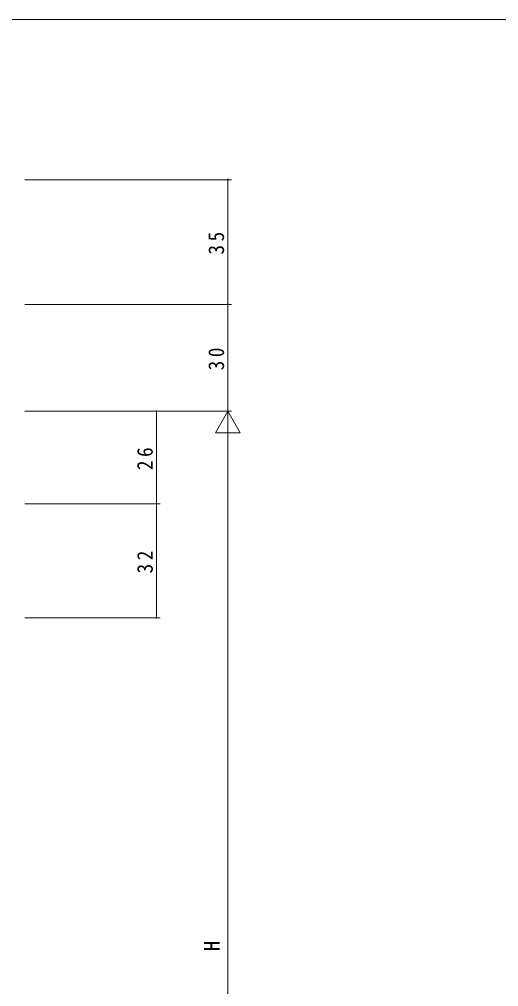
# Model space of a CAD drawing. Units: millimetres on the paper. Extents: x -397 to 397, y -282 to 282.
# Drawn here: x -232.4 to -97.9, y 7.8 to 279.3 of the extents above; entities that cross this region are included whole.
import ezdxf
from ezdxf.enums import TextEntityAlignment as Align

# ---------------------------------------------------------------- set-up
doc = ezdxf.new("R2010")
doc.units = ezdxf.units.MM
doc.layers.add('0-1_YKK_ZWAK', color=7, linetype='Continuous', lineweight=18)
doc.layers.add('0-6_YKK_D', color=6, linetype='Continuous', lineweight=18)
doc.styles.add('ＭＳ ゴシック', font='')
doc.styles.get('ＭＳ ゴシック').set_extended_font_data('MS Gothic')

msp = doc.modelspace()

# ---------------------------------------------------------------- linework, layer by layer
at = {"layer": '0-1_YKK_ZWAK'}
msp.add_line((376.092, 279.3), (-393.908, 279.3), dxfattribs=at)
at = {"layer": '0-6_YKK_D'}
for p, q in [((-230.908, 234.3), (-172.908, 234.3)), ((-173.908, 199.3), (-173.908, 234.3)), ((-230.908, 199.3), (-172.908, 199.3)), ((-230.908, 199.3), (-172.908, 199.3)), ((-173.908, 199.3), (-173.908, 169.3)), ((-230.908, 169.3), (-172.908, 169.3)), ((-230.908, 169.3), (-192.908, 169.3)), ((-230.908, 169.3), (-172.908, 169.3)), ((-193.908, 169.3), (-193.908, 143.3)), ((-173.908, 169.3), (-177.408, 163.238)), ((-173.908, 169.3), (-173.908, 157.176)), ((-173.908, 169.3), (-170.408, 163.238)), ((-177.408, 163.238), (-170.408, 163.238)), ((-173.908, 162.3), (-173.908, -123.7)), ((-230.908, 143.3), (-192.908, 143.3)), ((-230.908, 143.3), (-192.908, 143.3)), ((-193.908, 143.3), (-193.908, 111.3)), ((-230.908, 111.3), (-192.908, 111.3))]:
    msp.add_line(p, q, dxfattribs=at)
for centre, start, end in [((-173.908, 234.3), 90, 270), ((-173.908, 234.3), 270, 90), ((-173.908, 199.3), 90, 270), ((-173.908, 199.3), 90, 270), ((-173.908, 199.3), 270, 90), ((-173.908, 199.3), 270, 90), ((-193.908, 169.3), 90, 270), ((-193.908, 169.3), 270, 90), ((-193.908, 143.3), 90, 270), ((-193.908, 143.3), 90, 270), ((-193.908, 143.3), 270, 90), ((-193.908, 143.3), 270, 90), ((-193.908, 111.3), 90, 270), ((-193.908, 111.3), 270, 90)]:
    msp.add_arc(centre, 0.106, start, end, dxfattribs=at)

# ---------------------------------------------------------------- texts
at = {"layer": '0-6_YKK_D', "color": 7, "style": 'ＭＳ ゴシック'}
msp.add_text('H', height=4.399, rotation=90, dxfattribs=at).set_placement((-174.908, 17.7), align=Align.BOTTOM_LEFT)
at = {"layer": '0-6_YKK_D', "color": 7, "char_height": 4.399, "attachment_point": 7, "rotation": 90, "style": 'ＭＳ ゴシック'}
for s, insert in [('\\T1.37;\\W0.9;35', (-174.908, 213.28)), ('\\T1.37;\\W0.9;30', (-174.908, 180.78)), ('\\T1.37;\\W0.9;26', (-194.908, 152.78)), ('\\T1.37;\\W0.9;32', (-194.908, 123.78))]:
    msp.add_mtext(s, dxfattribs=dict(at, insert=insert))

doc.saveas('drawing.dxf')
